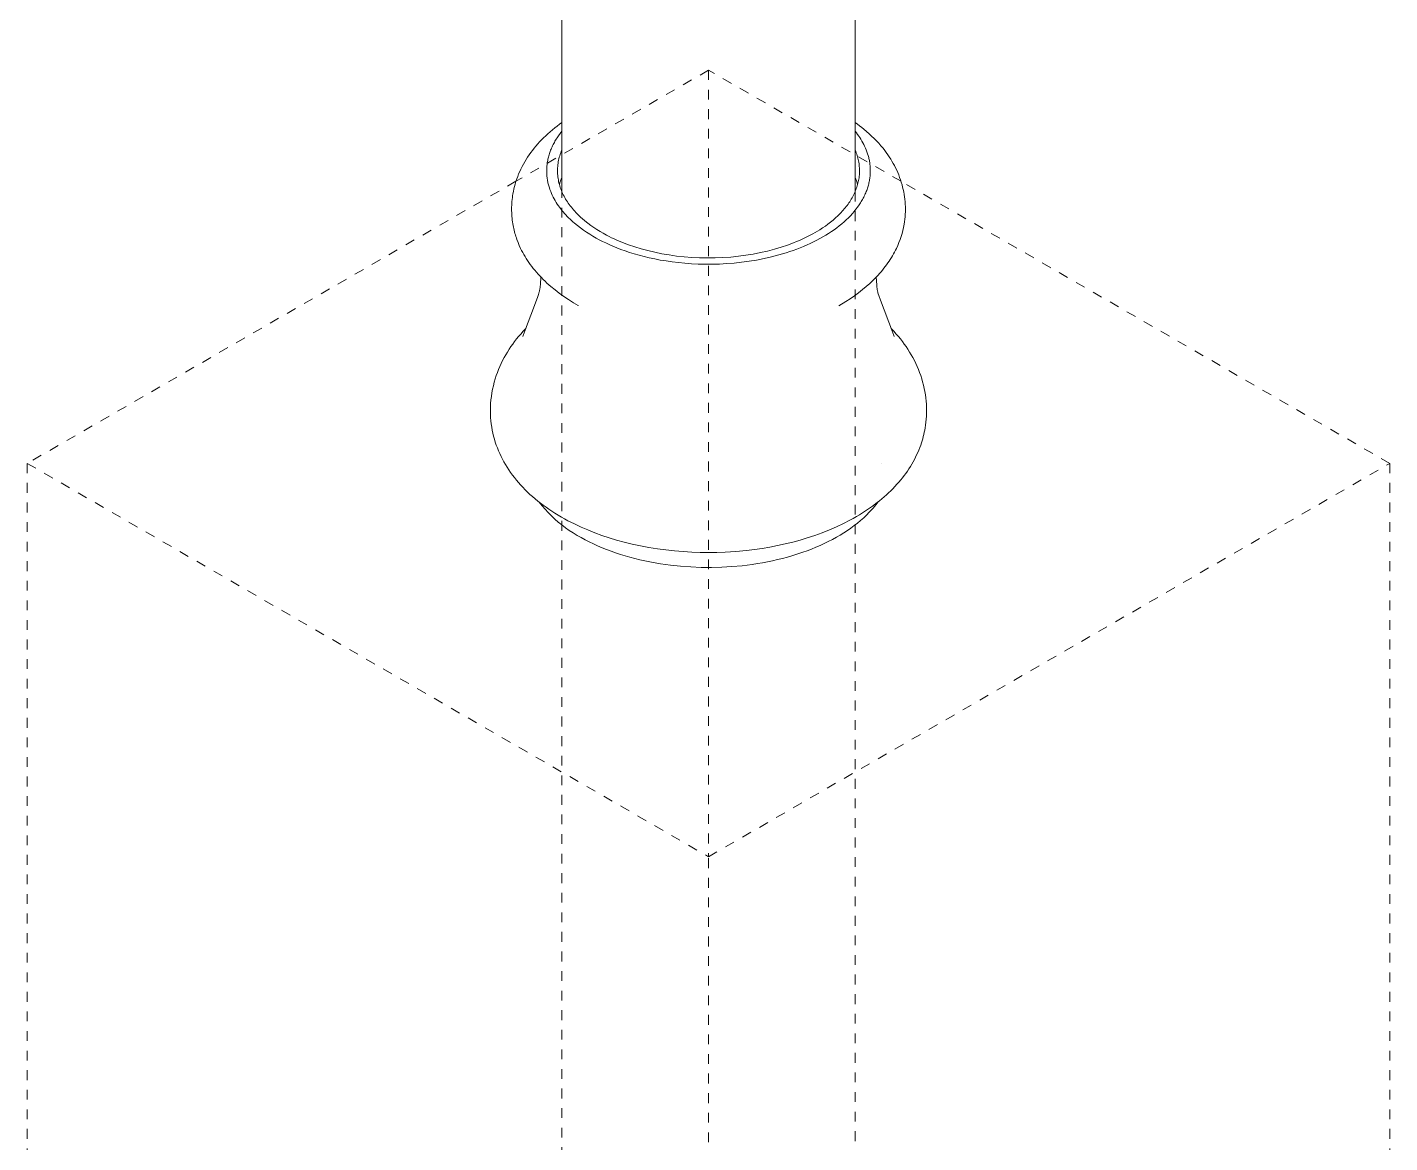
# Model space of a CAD drawing. Header units: inches. Extents: x -13 to 609, y -6 to 131.
# Drawn here: x 595.11 to 609.03, y 57.58 to 68.98 of the extents above; entities that cross this region are included whole.
import ezdxf

# ---------------------------------------------------------------- set-up
doc = ezdxf.new("R2010")
doc.units = ezdxf.units.IN
doc.linetypes.add('HIDDEN', pattern=[1.905, 1.27, -0.635])
doc.layers.add('ZANO_R', color=7, linetype='Continuous', lineweight=0)
doc.layers.add('ZANO_R_przerywana', color=250, linetype='HIDDEN', lineweight=0)

msp = doc.modelspace()

# ---------------------------------------------------------------- linework, layer by layer
at = {"layer": 'ZANO_R'}
for p, q in [((600.57402, 67.30182), (600.57402, 76.36929)), ((603.57008, 76.36929), (603.57008, 67.30182)), ((600.45413, 67.91417), (600.47736, 67.9338)), ((600.47736, 67.9338), (600.50098, 67.95294)), ((600.50098, 67.95294), (600.52497, 67.97161)), ((600.52497, 67.97161), (600.54933, 67.98982)), ((600.54933, 67.98982), (600.57402, 68.00756)), ((603.57008, 68.00757), (603.59321, 67.99097)), ((603.59321, 67.99097), (603.6159, 67.97407)), ((603.6159, 67.97407), (603.63815, 67.95687)), ((603.63815, 67.95687), (603.65996, 67.93937)), ((603.65996, 67.93937), (603.68702, 67.9167)), ((600.30871, 67.7681), (600.32757, 67.78984)), ((600.32757, 67.78984), (600.34693, 67.81113)), ((600.34693, 67.81113), (600.36677, 67.83199)), ((600.36677, 67.83199), (600.38706, 67.8524)), ((600.38706, 67.8524), (600.40896, 67.87348)), ((600.40896, 67.87348), (600.43133, 67.89407)), ((600.43133, 67.89407), (600.45413, 67.91417)), ((600.48497, 67.78182), (600.49091, 67.79331)), ((600.49091, 67.79331), (600.49712, 67.80479)), ((600.49712, 67.80479), (600.5036, 67.81625)), ((600.5036, 67.81625), (600.51034, 67.8277)), ((600.51034, 67.8277), (600.51736, 67.83913)), ((600.51736, 67.83913), (600.52464, 67.85053)), ((600.52464, 67.85053), (600.5322, 67.86191)), ((600.5322, 67.86191), (600.54002, 67.87326)), ((600.54002, 67.87326), (600.55648, 67.89585)), ((600.55648, 67.89585), (600.57402, 67.91829)), ((603.57008, 67.91829), (603.58251, 67.90254)), ((603.58251, 67.90254), (603.59458, 67.88648)), ((603.59458, 67.88648), (603.60628, 67.8701)), ((603.60628, 67.8701), (603.61758, 67.8534)), ((603.61758, 67.8534), (603.62845, 67.83638)), ((603.62845, 67.83638), (603.63888, 67.81904)), ((603.63888, 67.81904), (603.64884, 67.8014)), ((603.64884, 67.8014), (603.6583, 67.78344)), ((603.68702, 67.9167), (603.71335, 67.89355)), ((603.71335, 67.89355), (603.73892, 67.8699)), ((603.73892, 67.8699), (603.76374, 67.84576)), ((603.76374, 67.84576), (603.78777, 67.82113)), ((603.78777, 67.82113), (603.81101, 67.79601)), ((603.81101, 67.79601), (603.83344, 67.77039)), ((600.20836, 67.6303), (600.22324, 67.65375)), ((600.22324, 67.65375), (600.23871, 67.67681)), ((600.23871, 67.67681), (600.25535, 67.70028)), ((600.25535, 67.70028), (600.27258, 67.72333)), ((600.27258, 67.72333), (600.29037, 67.74593)), ((600.29037, 67.74593), (600.30871, 67.7681)), ((600.43413, 67.64408), (600.43696, 67.65548)), ((600.43696, 67.65548), (600.44004, 67.66691)), ((600.44004, 67.66691), (600.44337, 67.67836)), ((600.44337, 67.67836), (600.44695, 67.68983)), ((600.44695, 67.68983), (600.45079, 67.7013)), ((600.45079, 67.7013), (600.45489, 67.71279)), ((600.45489, 67.71279), (600.45925, 67.72429)), ((600.45925, 67.72429), (600.46386, 67.7358)), ((600.46386, 67.7358), (600.46874, 67.74731)), ((600.46874, 67.74731), (600.47389, 67.75881)), ((600.47389, 67.75881), (600.4793, 67.77032)), ((600.4793, 67.77032), (600.48497, 67.78182)), ((600.54404, 67.63711), (600.54794, 67.65233)), ((600.54794, 67.65233), (600.55228, 67.66748)), ((600.55228, 67.66748), (600.55706, 67.68256)), ((600.55706, 67.68256), (600.56228, 67.69755)), ((600.56228, 67.69755), (600.56794, 67.71246)), ((600.56794, 67.71246), (600.57402, 67.72728)), ((603.57008, 67.72728), (603.57575, 67.71351)), ((603.57575, 67.71351), (603.58104, 67.69967)), ((603.58104, 67.69967), (603.58596, 67.68576)), ((603.58596, 67.68576), (603.5905, 67.6718)), ((603.5905, 67.6718), (603.59465, 67.65777)), ((603.59465, 67.65777), (603.59842, 67.6437)), ((603.6583, 67.78344), (603.66725, 67.76518)), ((603.66725, 67.76518), (603.67565, 67.74661)), ((603.67565, 67.74661), (603.68349, 67.72774)), ((603.68349, 67.72774), (603.69074, 67.70858)), ((603.69074, 67.70858), (603.69737, 67.68914)), ((603.69737, 67.68914), (603.70335, 67.66941)), ((603.70335, 67.66941), (603.7061, 67.65945)), ((603.7061, 67.65945), (603.70867, 67.64941)), ((603.70867, 67.64941), (603.71107, 67.63932)), ((603.83344, 67.77039), (603.85504, 67.74429)), ((603.85504, 67.74429), (603.8719, 67.72283)), ((603.8719, 67.72283), (603.88824, 67.70096)), ((603.88824, 67.70096), (603.90405, 67.67872)), ((603.90405, 67.67872), (603.91932, 67.65609)), ((603.91932, 67.65609), (603.93308, 67.63459)), ((600.14349, 67.50765), (600.15512, 67.53286)), ((600.15512, 67.53286), (600.16745, 67.55774)), ((600.16745, 67.55774), (600.18044, 67.58228)), ((600.18044, 67.58228), (600.19408, 67.60647)), ((600.19408, 67.60647), (600.20836, 67.6303)), ((600.41886, 67.50972), (600.41887, 67.52069)), ((600.41906, 67.4988), (600.41886, 67.50972)), ((600.41887, 67.52069), (600.4191, 67.5317)), ((600.4191, 67.5317), (600.41956, 67.54277)), ((600.41956, 67.54277), (600.42024, 67.55388)), ((600.42024, 67.55388), (600.42115, 67.56503)), ((600.42115, 67.56503), (600.42229, 67.57622)), ((600.42229, 67.57622), (600.42367, 67.58744)), ((600.42367, 67.58744), (600.42528, 67.59871)), ((600.42528, 67.59871), (600.42713, 67.61001)), ((600.42713, 67.61001), (600.42922, 67.62133)), ((600.42922, 67.62133), (600.43155, 67.63269)), ((600.43155, 67.63269), (600.43413, 67.64408)), ((600.52937, 67.51375), (600.52958, 67.52926)), ((600.52963, 67.49823), (600.52937, 67.51375)), ((600.52958, 67.52926), (600.53026, 67.54476)), ((600.53026, 67.54476), (600.5314, 67.56024)), ((600.5314, 67.56024), (600.53301, 67.5757)), ((600.53301, 67.5757), (600.53508, 67.59112)), ((600.53508, 67.59112), (600.53761, 67.6065)), ((600.53761, 67.6065), (600.5406, 67.62183)), ((600.5406, 67.62183), (600.54404, 67.63711)), ((603.59842, 67.6437), (603.60181, 67.62959)), ((603.60181, 67.62959), (603.6048, 67.61543)), ((603.6048, 67.61543), (603.6074, 67.60124)), ((603.6074, 67.60124), (603.60961, 67.58702)), ((603.60961, 67.58702), (603.61143, 67.57278)), ((603.61143, 67.57278), (603.61285, 67.55853)), ((603.61285, 67.55853), (603.61387, 67.54426)), ((603.61387, 67.54426), (603.6145, 67.52998)), ((603.6145, 67.52998), (603.61473, 67.5157)), ((603.61473, 67.5157), (603.61456, 67.50143)), ((603.71107, 67.63932), (603.7133, 67.62915)), ((603.7133, 67.62915), (603.71534, 67.61893)), ((603.71534, 67.61893), (603.71721, 67.60864)), ((603.71721, 67.60864), (603.71888, 67.59829)), ((603.71888, 67.59829), (603.72037, 67.58788)), ((603.72037, 67.58788), (603.72167, 67.57741)), ((603.72167, 67.57741), (603.72277, 67.56688)), ((603.72277, 67.56688), (603.72368, 67.5563)), ((603.72368, 67.5563), (603.72438, 67.54566)), ((603.72438, 67.54566), (603.72488, 67.53498)), ((603.72488, 67.53498), (603.72517, 67.52424)), ((603.72526, 67.51345), (603.72513, 67.50261)), ((603.72517, 67.52424), (603.72526, 67.51345)), ((603.93308, 67.63459), (603.94633, 67.61277)), ((603.94633, 67.61277), (603.95905, 67.59065)), ((603.95905, 67.59065), (603.97123, 67.56821)), ((603.97123, 67.56821), (603.98321, 67.54473)), ((603.98321, 67.54473), (603.99458, 67.52095)), ((603.99458, 67.52095), (604.00532, 67.49687)), ((600.09018, 67.35475), (600.09699, 67.37984)), ((600.09699, 67.37984), (600.1048, 67.40577)), ((600.1048, 67.40577), (600.11334, 67.43148)), ((600.11334, 67.43148), (600.1226, 67.45693)), ((600.1226, 67.45693), (600.13256, 67.48212)), ((600.13256, 67.48212), (600.14349, 67.50765)), ((600.41948, 67.48793), (600.41906, 67.4988)), ((600.42011, 67.47711), (600.41948, 67.48793)), ((600.42095, 67.46635), (600.42011, 67.47711)), ((600.42199, 67.45565), (600.42095, 67.46635)), ((600.42323, 67.445), (600.42199, 67.45565)), ((600.42467, 67.43442), (600.42323, 67.445)), ((600.42631, 67.42389), (600.42467, 67.43442)), ((600.42814, 67.41343), (600.42631, 67.42389)), ((600.43016, 67.40303), (600.42814, 67.41343)), ((600.43236, 67.3927), (600.43016, 67.40303)), ((600.43475, 67.38243), (600.43236, 67.3927)), ((600.43732, 67.37223), (600.43475, 67.38243)), ((600.44006, 67.3621), (600.43732, 67.37223)), ((600.53035, 67.48271), (600.52963, 67.49823)), ((600.53155, 67.4672), (600.53035, 67.48271)), ((600.53321, 67.45171), (600.53155, 67.4672)), ((600.53534, 67.43624), (600.53321, 67.45171)), ((600.53794, 67.4208), (600.53534, 67.43624)), ((600.541, 67.40539), (600.53794, 67.4208)), ((600.54452, 67.39003), (600.541, 67.40539)), ((600.5485, 67.37472), (600.54452, 67.39003)), ((600.55293, 67.35947), (600.5485, 67.37472)), ((600.55411, 67.39244), (600.54868, 67.37407)), ((600.56015, 67.41061), (600.55411, 67.39244)), ((600.56679, 67.42858), (600.56015, 67.41061)), ((600.57402, 67.44632), (600.56679, 67.42858)), ((603.57731, 67.42858), (603.57008, 67.44632)), ((603.58395, 67.41061), (603.57731, 67.42858)), ((603.58999, 67.39244), (603.58395, 67.41061)), ((603.59542, 67.37407), (603.58999, 67.39244)), ((603.59542, 67.37408), (603.59137, 67.36015)), ((603.59909, 67.38807), (603.59542, 67.37408)), ((603.60239, 67.40211), (603.59909, 67.38807)), ((603.60529, 67.4162), (603.60239, 67.40211)), ((603.60782, 67.43033), (603.60529, 67.4162)), ((603.60995, 67.4445), (603.60782, 67.43033)), ((603.61169, 67.4587), (603.60995, 67.4445)), ((603.61304, 67.47292), (603.61169, 67.4587)), ((603.614, 67.48717), (603.61304, 67.47292)), ((603.61456, 67.50143), (603.614, 67.48717)), ((603.70896, 67.38085), (603.70608, 67.3696)), ((603.71159, 67.39207), (603.70896, 67.38085)), ((603.71399, 67.40328), (603.71159, 67.39207)), ((603.71614, 67.41445), (603.71399, 67.40328)), ((603.71806, 67.4256), (603.71614, 67.41445)), ((603.71975, 67.43671), (603.71806, 67.4256)), ((603.72121, 67.44779), (603.71975, 67.43671)), ((603.72244, 67.45883), (603.72121, 67.44779)), ((603.72344, 67.46984), (603.72244, 67.45883)), ((603.72423, 67.48081), (603.72344, 67.46984)), ((603.72479, 67.49173), (603.72423, 67.48081)), ((603.72513, 67.50261), (603.72479, 67.49173)), ((604.00532, 67.49687), (604.01541, 67.47253)), ((604.01541, 67.47253), (604.02486, 67.44792)), ((604.02486, 67.44792), (604.03363, 67.42306)), ((604.03363, 67.42306), (604.04173, 67.39798)), ((604.04173, 67.39798), (604.04913, 67.37269)), ((604.04913, 67.37269), (604.05558, 67.34819)), ((600.06599, 67.22112), (600.06823, 67.24027)), ((600.06823, 67.24027), (600.07088, 67.2594)), ((600.07088, 67.2594), (600.07393, 67.27852)), ((600.07393, 67.27852), (600.07864, 67.30408)), ((600.07864, 67.30408), (600.08406, 67.3295)), ((600.08406, 67.3295), (600.09018, 67.35475)), ((600.44606, 67.34205), (600.44006, 67.3621)), ((600.45272, 67.32229), (600.44606, 67.34205)), ((600.46002, 67.30282), (600.45272, 67.32229)), ((600.46794, 67.28366), (600.46002, 67.30282)), ((600.47644, 67.2648), (600.46794, 67.28366)), ((600.48549, 67.24625), (600.47644, 67.2648)), ((600.49509, 67.22802), (600.48549, 67.24625)), ((600.55782, 67.34428), (600.55293, 67.35947)), ((600.56316, 67.32916), (600.55782, 67.34428)), ((600.56893, 67.31412), (600.56316, 67.32916)), ((600.57515, 67.29917), (600.56893, 67.31412)), ((600.58181, 67.2843), (600.57515, 67.29917)), ((600.58889, 67.26953), (600.58181, 67.2843)), ((600.5964, 67.25486), (600.58889, 67.26953)), ((600.60432, 67.2403), (600.5964, 67.25486)), ((600.61266, 67.22585), (600.60432, 67.2403)), ((603.53858, 67.23818), (603.53099, 67.22509)), ((603.54585, 67.25138), (603.53858, 67.23818)), ((603.55277, 67.26467), (603.54585, 67.25138)), ((603.55936, 67.27806), (603.55277, 67.26467)), ((603.56559, 67.29154), (603.55936, 67.27806)), ((603.57147, 67.30511), (603.56559, 67.29154)), ((603.57699, 67.31876), (603.57147, 67.30511)), ((603.58215, 67.33248), (603.57699, 67.31876)), ((603.58695, 67.34628), (603.58215, 67.33248)), ((603.59137, 67.36015), (603.58695, 67.34628)), ((603.65211, 67.23376), (603.64594, 67.22245)), ((603.65801, 67.24509), (603.65211, 67.23376)), ((603.66365, 67.25642), (603.65801, 67.24509)), ((603.66904, 67.26775), (603.66365, 67.25642)), ((603.67417, 67.27909), (603.66904, 67.26775)), ((603.67904, 67.29043), (603.67417, 67.27909)), ((603.68365, 67.30177), (603.67904, 67.29043)), ((603.68802, 67.3131), (603.68365, 67.30177)), ((603.69213, 67.32443), (603.68802, 67.3131)), ((603.69599, 67.33574), (603.69213, 67.32443)), ((603.6996, 67.34704), (603.69599, 67.33574)), ((603.70297, 67.35833), (603.6996, 67.34704)), ((603.70608, 67.3696), (603.70297, 67.35833)), ((604.05558, 67.34819), (604.06137, 67.32352)), ((604.06137, 67.32352), (604.0665, 67.2987)), ((604.0665, 67.2987), (604.07096, 67.27376)), ((604.07096, 67.27376), (604.07474, 67.2487)), ((604.07474, 67.2487), (604.07784, 67.22355)), ((600.06075, 67.12536), (600.061, 67.1445)), ((600.0609, 67.10624), (600.06075, 67.12536)), ((600.06144, 67.08715), (600.0609, 67.10624)), ((600.061, 67.1445), (600.06165, 67.16365)), ((600.06165, 67.16365), (600.06269, 67.18281)), ((600.06269, 67.18281), (600.06414, 67.20196)), ((600.06414, 67.20196), (600.06599, 67.22112)), ((600.50519, 67.21011), (600.49509, 67.22802)), ((600.51577, 67.19252), (600.50519, 67.21011)), ((600.52682, 67.17526), (600.51577, 67.19252)), ((600.53829, 67.15832), (600.52682, 67.17526)), ((600.55018, 67.14171), (600.53829, 67.15832)), ((600.56246, 67.12543), (600.55018, 67.14171)), ((600.5751, 67.10948), (600.56246, 67.12543)), ((600.58809, 67.09385), (600.5751, 67.10948)), ((600.60139, 67.07856), (600.58809, 67.09385)), ((600.6214, 67.21152), (600.61266, 67.22585)), ((600.63053, 67.19732), (600.6214, 67.21152)), ((600.64006, 67.18325), (600.63053, 67.19732)), ((600.64997, 67.16931), (600.64006, 67.18325)), ((600.66026, 67.15552), (600.64997, 67.16931)), ((600.67091, 67.14187), (600.66026, 67.15552)), ((600.68192, 67.12837), (600.67091, 67.14187)), ((600.69328, 67.11502), (600.68192, 67.12837)), ((600.70499, 67.10183), (600.69328, 67.11502)), ((600.71703, 67.0888), (600.70499, 67.10183)), ((603.43807, 67.10069), (603.42723, 67.08898)), ((603.44866, 67.11255), (603.43807, 67.10069)), ((603.45897, 67.12455), (603.44866, 67.11255)), ((603.46901, 67.13668), (603.45897, 67.12455)), ((603.47876, 67.14894), (603.46901, 67.13668)), ((603.48823, 67.16133), (603.47876, 67.14894)), ((603.4974, 67.17384), (603.48823, 67.16133)), ((603.50626, 67.18648), (603.4974, 67.17384)), ((603.51482, 67.19924), (603.50626, 67.18648)), ((603.52307, 67.21211), (603.51482, 67.19924)), ((603.53099, 67.22509), (603.52307, 67.21211)), ((603.56089, 67.09964), (603.54204, 67.07781)), ((603.57871, 67.12167), (603.56089, 67.09964)), ((603.59548, 67.14385), (603.57871, 67.12167)), ((603.61121, 67.16618), (603.59548, 67.14385)), ((603.62589, 67.18862), (603.61121, 67.16618)), ((603.63283, 67.19988), (603.62589, 67.18862)), ((603.63952, 67.21116), (603.63283, 67.19988)), ((603.64594, 67.22245), (603.63952, 67.21116)), ((604.07784, 67.22355), (604.08026, 67.19833)), ((604.08026, 67.19833), (604.08199, 67.17305)), ((604.08296, 67.09624), (604.08186, 67.07065)), ((604.08199, 67.17305), (604.08302, 67.14746)), ((604.08335, 67.12185), (604.08296, 67.09624)), ((604.08302, 67.14746), (604.08335, 67.12185)), ((600.06238, 67.06808), (600.06144, 67.08715)), ((600.06371, 67.04904), (600.06238, 67.06808)), ((600.06544, 67.03005), (600.06371, 67.04904)), ((600.06757, 67.01109), (600.06544, 67.03005)), ((600.07009, 66.99219), (600.06757, 67.01109)), ((600.073, 66.97334), (600.07009, 66.99219)), ((600.07589, 66.95677), (600.073, 66.97334)), ((600.07907, 66.94031), (600.07589, 66.95677)), ((600.615, 67.06359), (600.60139, 67.07856)), ((600.62888, 67.04894), (600.615, 67.06359)), ((600.64303, 67.03462), (600.62888, 67.04894)), ((600.65742, 67.02061), (600.64303, 67.03462)), ((600.67203, 67.00693), (600.65742, 67.02061)), ((600.68684, 66.99356), (600.67203, 67.00693)), ((600.70184, 66.9805), (600.68684, 66.99356)), ((600.73234, 66.9553), (600.70184, 66.9805)), ((600.72939, 67.07594), (600.71703, 67.0888)), ((600.74206, 67.06325), (600.72939, 67.07594)), ((600.7634, 66.9313), (600.73234, 66.9553)), ((600.75505, 67.05074), (600.74206, 67.06325)), ((600.76833, 67.03839), (600.75505, 67.05074)), ((600.78189, 67.02623), (600.76833, 67.03839)), ((600.80985, 67.00246), (600.78189, 67.02623)), ((600.83884, 66.97943), (600.80985, 67.00246)), ((600.86879, 66.95716), (600.83884, 66.97943)), ((600.89962, 66.93568), (600.86879, 66.95716)), ((603.29271, 66.96993), (603.26569, 66.95032)), ((603.31903, 66.99018), (603.29271, 66.96993)), ((603.34459, 67.01106), (603.31903, 66.99018)), ((603.36933, 67.03257), (603.34459, 67.01106)), ((603.3932, 67.05469), (603.36933, 67.03257)), ((603.41613, 67.0774), (603.3932, 67.05469)), ((603.43255, 66.97229), (603.40771, 66.95208)), ((603.42723, 67.08898), (603.41613, 67.0774)), ((603.45643, 66.99283), (603.43255, 66.97229)), ((603.47934, 67.01367), (603.45643, 66.99283)), ((603.50125, 67.0348), (603.47934, 67.01367)), ((603.52216, 67.05619), (603.50125, 67.0348)), ((603.54204, 67.07781), (603.52216, 67.05619)), ((604.07035, 66.96889), (604.06433, 66.93706)), ((604.0743, 66.9942), (604.07035, 66.96889)), ((604.07753, 67.0196), (604.0743, 66.9942)), ((604.08005, 67.04509), (604.07753, 67.0196)), ((604.08186, 67.07065), (604.08005, 67.04509)), ((600.08254, 66.92397), (600.07907, 66.94031)), ((600.08629, 66.90775), (600.08254, 66.92397)), ((600.09032, 66.89164), (600.08629, 66.90775)), ((600.09463, 66.87565), (600.09032, 66.89164)), ((600.09922, 66.85978), (600.09463, 66.87565)), ((600.10408, 66.84402), (600.09922, 66.85978)), ((600.1092, 66.82839), (600.10408, 66.84402)), ((600.1146, 66.81287), (600.1092, 66.82839)), ((600.7949, 66.90847), (600.7634, 66.9313)), ((600.82673, 66.88678), (600.7949, 66.90847)), ((600.8588, 66.86619), (600.82673, 66.88678)), ((600.89101, 66.84665), (600.8588, 66.86619)), ((600.9233, 66.82814), (600.89101, 66.84665)), ((600.93126, 66.91498), (600.89962, 66.93568)), ((600.95557, 66.81061), (600.9233, 66.82814)), ((600.96362, 66.89508), (600.93126, 66.91498)), ((600.99663, 66.87598), (600.96362, 66.89508)), ((601.03022, 66.85768), (600.99663, 66.87598)), ((601.05573, 66.84449), (601.03022, 66.85768)), ((601.08197, 66.83151), (601.05573, 66.84449)), ((601.10895, 66.81877), (601.08197, 66.83151)), ((601.13666, 66.80629), (601.10895, 66.81877)), ((603.02993, 66.81638), (603.00122, 66.80356)), ((603.05789, 66.82948), (603.02993, 66.81638)), ((603.08511, 66.84284), (603.05789, 66.82948)), ((603.11157, 66.85646), (603.08511, 66.84284)), ((603.13727, 66.87031), (603.11157, 66.85646)), ((603.16221, 66.88436), (603.13727, 66.87031)), ((603.18638, 66.89862), (603.16221, 66.88436)), ((603.20893, 66.82159), (603.17732, 66.80474)), ((603.20979, 66.91305), (603.18638, 66.89862)), ((603.2398, 66.83891), (603.20893, 66.82159)), ((603.23803, 66.93136), (603.20979, 66.91305)), ((603.26569, 66.95032), (603.23803, 66.93136)), ((603.2699, 66.85671), (603.2398, 66.83891)), ((603.29919, 66.87496), (603.2699, 66.85671)), ((603.32764, 66.89364), (603.29919, 66.87496)), ((603.35523, 66.91273), (603.32764, 66.89364)), ((603.38192, 66.93222), (603.35523, 66.91273)), ((603.40771, 66.95208), (603.38192, 66.93222)), ((604.03962, 66.84283), (604.02921, 66.81203)), ((604.04896, 66.87397), (604.03962, 66.84283)), ((604.0572, 66.9054), (604.04896, 66.87397)), ((604.06433, 66.93706), (604.0572, 66.9054)), ((600.12617, 66.78218), (600.1146, 66.81287)), ((600.13877, 66.75197), (600.12617, 66.78218)), ((600.15237, 66.72224), (600.13877, 66.75197)), ((600.16297, 66.70072), (600.15237, 66.72224)), ((600.1741, 66.67947), (600.16297, 66.70072)), ((600.18573, 66.6585), (600.1741, 66.67947)), ((600.98816, 66.79384), (600.95557, 66.81061)), ((601.02239, 66.77714), (600.98816, 66.79384)), ((601.05832, 66.76057), (601.02239, 66.77714)), ((601.09602, 66.74417), (601.05832, 66.76057)), ((601.13553, 66.72799), (601.09602, 66.74417)), ((601.17691, 66.71209), (601.13553, 66.72799)), ((601.19424, 66.78213), (601.13666, 66.80629)), ((601.22021, 66.69653), (601.17691, 66.71209)), ((601.25464, 66.75919), (601.19424, 66.78213)), ((601.26547, 66.68138), (601.22021, 66.69653)), ((601.31776, 66.73761), (601.25464, 66.75919)), ((601.31274, 66.6667), (601.26547, 66.68138)), ((601.38349, 66.71752), (601.31776, 66.73761)), ((601.45168, 66.69907), (601.38349, 66.71752)), ((601.52216, 66.68239), (601.45168, 66.69907)), ((601.59473, 66.66759), (601.52216, 66.68239)), ((602.60418, 66.67855), (602.53004, 66.66404)), ((602.67638, 66.69507), (602.60418, 66.67855)), ((602.74641, 66.71349), (602.67638, 66.69507)), ((602.81408, 66.73369), (602.74641, 66.71349)), ((602.8655, 66.67719), (602.79126, 66.65512)), ((602.8792, 66.75552), (602.81408, 66.73369)), ((602.90211, 66.6891), (602.8655, 66.67719)), ((602.94162, 66.77886), (602.8792, 66.75552)), ((602.93832, 66.7016), (602.90211, 66.6891)), ((602.9741, 66.71467), (602.93832, 66.7016)), ((602.97178, 66.79105), (602.94162, 66.77886)), ((603.00122, 66.80356), (602.97178, 66.79105)), ((603.00939, 66.72832), (602.9741, 66.71467)), ((603.04417, 66.74252), (603.00939, 66.72832)), ((603.07839, 66.75728), (603.04417, 66.74252)), ((603.11201, 66.77258), (603.07839, 66.75728)), ((603.145, 66.7884), (603.11201, 66.77258)), ((603.17732, 66.80474), (603.145, 66.7884)), ((603.97237, 66.68392), (603.96209, 66.66508)), ((603.98226, 66.70297), (603.97237, 66.68392)), ((603.99173, 66.72224), (603.98226, 66.70297)), ((604.00524, 66.75168), (603.99173, 66.72224)), ((604.01774, 66.78163), (604.00524, 66.75168)), ((604.02921, 66.81203), (604.01774, 66.78163)), ((600.19784, 66.63779), (600.18573, 66.6585)), ((600.21042, 66.61737), (600.19784, 66.63779)), ((600.22346, 66.59723), (600.21042, 66.61737)), ((600.23693, 66.57739), (600.22346, 66.59723)), ((600.25083, 66.55783), (600.23693, 66.57739)), ((600.2659, 66.53757), (600.25083, 66.55783)), ((600.2814, 66.51763), (600.2659, 66.53757)), ((601.36203, 66.65258), (601.31274, 66.6667)), ((601.41339, 66.63909), (601.36203, 66.65258)), ((601.46682, 66.62633), (601.41339, 66.63909)), ((601.52234, 66.61438), (601.46682, 66.62633)), ((601.57994, 66.60334), (601.52234, 66.61438)), ((601.6396, 66.5933), (601.57994, 66.60334)), ((601.66916, 66.65479), (601.59473, 66.66759)), ((601.70128, 66.58438), (601.6396, 66.5933)), ((601.74522, 66.6441), (601.66916, 66.65479)), ((601.76495, 66.57668), (601.70128, 66.58438)), ((601.82262, 66.6356), (601.74522, 66.6441)), ((601.83054, 66.57031), (601.76495, 66.57668)), ((601.9011, 66.62937), (601.82262, 66.6356)), ((601.89796, 66.56538), (601.83054, 66.57031)), ((601.96711, 66.56199), (601.89796, 66.56538)), ((601.98034, 66.62546), (601.9011, 66.62937)), ((602.03787, 66.56027), (601.96711, 66.56199)), ((602.06003, 66.62391), (601.98034, 66.62546)), ((602.11009, 66.56032), (602.03787, 66.56027)), ((602.13987, 66.62474), (602.06003, 66.62391)), ((602.18361, 66.56224), (602.11009, 66.56032)), ((602.21952, 66.62796), (602.13987, 66.62474)), ((602.25823, 66.56614), (602.18361, 66.56224)), ((602.29867, 66.63355), (602.21952, 66.62796)), ((602.33375, 66.5721), (602.25823, 66.56614)), ((602.37701, 66.64146), (602.29867, 66.63355)), ((602.40993, 66.58022), (602.33375, 66.5721)), ((602.45423, 66.65165), (602.37701, 66.64146)), ((602.48652, 66.59055), (602.40993, 66.58022)), ((602.53004, 66.66404), (602.45423, 66.65165)), ((602.56324, 66.60317), (602.48652, 66.59055)), ((602.63981, 66.61812), (602.56324, 66.60317)), ((602.71592, 66.63544), (602.63981, 66.61812)), ((602.79126, 66.65512), (602.71592, 66.63544)), ((603.8776, 66.53678), (603.86354, 66.5187)), ((603.8913, 66.55514), (603.8776, 66.53678)), ((603.90464, 66.57377), (603.8913, 66.55514)), ((603.91687, 66.59159), (603.90464, 66.57377)), ((603.92875, 66.60965), (603.91687, 66.59159)), ((603.94027, 66.62794), (603.92875, 66.60965)), ((603.95141, 66.64646), (603.94027, 66.62794)), ((603.96209, 66.66508), (603.95141, 66.64646)), ((600.29732, 66.49803), (600.2814, 66.51763)), ((600.31365, 66.47875), (600.29732, 66.49803)), ((600.33035, 66.45981), (600.31365, 66.47875)), ((600.34743, 66.44119), (600.33035, 66.45981)), ((600.36486, 66.4229), (600.34743, 66.44119)), ((600.35415, 66.35673), (600.35855, 66.42944)), ((600.38262, 66.40494), (600.36486, 66.4229)), ((600.40205, 66.38603), (600.38262, 66.40494)), ((603.75423, 66.39781), (603.71898, 66.36448)), ((603.77143, 66.41492), (603.75423, 66.39781)), ((603.78832, 66.43234), (603.77143, 66.41492)), ((603.78556, 66.42946), (603.79059, 66.34805)), ((603.80397, 66.44907), (603.78832, 66.43234)), ((603.81934, 66.46607), (603.80397, 66.44907)), ((603.83439, 66.48334), (603.81934, 66.46607)), ((603.84913, 66.50088), (603.83439, 66.48334)), ((603.86354, 66.5187), (603.84913, 66.50088)), ((600.33498, 66.24974), (600.33979, 66.26547)), ((600.33979, 66.26547), (600.34314, 66.27742)), ((600.34314, 66.27742), (600.34544, 66.28663)), ((600.34544, 66.28663), (600.34699, 66.29364)), ((600.34699, 66.29364), (600.34831, 66.30071)), ((600.34831, 66.30071), (600.34918, 66.30608)), ((600.34918, 66.30608), (600.35007, 66.31238)), ((600.35007, 66.31238), (600.35099, 66.3201)), ((600.35099, 66.3201), (600.35197, 66.32973)), ((600.35197, 66.32973), (600.35415, 66.35673)), ((600.42183, 66.3675), (600.40205, 66.38603)), ((600.44195, 66.34933), (600.42183, 66.3675)), ((600.46239, 66.33152), (600.44195, 66.34933)), ((600.50419, 66.29699), (600.46239, 66.33152)), ((600.54712, 66.26386), (600.50419, 66.29699)), ((600.59341, 66.23046), (600.54712, 66.26386)), ((603.6043, 66.26936), (603.56234, 66.23866)), ((603.64531, 66.30132), (603.6043, 66.26936)), ((603.68264, 66.33232), (603.64531, 66.30132)), ((603.71898, 66.36448), (603.68264, 66.33232)), ((603.79059, 66.34805), (603.79285, 66.3228)), ((603.79285, 66.3228), (603.79382, 66.31426)), ((603.79382, 66.31426), (603.79471, 66.3076)), ((603.79471, 66.3076), (603.79555, 66.30216)), ((603.79555, 66.30216), (603.79646, 66.29695)), ((603.79646, 66.29695), (603.79749, 66.29182)), ((603.79749, 66.29182), (603.79866, 66.28663)), ((603.79866, 66.28663), (603.80059, 66.27884)), ((603.80059, 66.27884), (603.80328, 66.26905)), ((603.80328, 66.26905), (603.80701, 66.25654)), ((603.80701, 66.25654), (603.81207, 66.2406)), ((600.19314, 65.87007), (600.29545, 66.13745)), ((600.29545, 66.13745), (600.32827, 66.22923)), ((600.32827, 66.22923), (600.33498, 66.24974)), ((600.64072, 66.19852), (600.59341, 66.23046)), ((600.6913, 66.1665), (600.64072, 66.19852)), ((600.74075, 66.13691), (600.6913, 66.1665)), ((600.74138, 66.13654), (600.74075, 66.13691)), ((600.74146, 66.1365), (600.74138, 66.13654)), ((600.74149, 66.13649), (600.74146, 66.1365)), ((600.74152, 66.13647), (600.74149, 66.13649)), ((603.47527, 66.18046), (603.40249, 66.13645)), ((603.51818, 66.20831), (603.47527, 66.18046)), ((603.56234, 66.23866), (603.51818, 66.20831)), ((603.81207, 66.2406), (603.8281, 66.19384)), ((603.8281, 66.19384), (603.95095, 65.87007)), ((600.13261, 65.82232), (600.15405, 65.8471)), ((600.15405, 65.8471), (600.17946, 65.87503)), ((600.17401, 65.82219), (600.19314, 65.87007)), ((600.17946, 65.87503), (600.20559, 65.9023)), ((603.93851, 65.9023), (603.96463, 65.87503)), ((603.95095, 65.87007), (603.97008, 65.8222)), ((603.96463, 65.87503), (603.99005, 65.8471)), ((603.99005, 65.8471), (604.01148, 65.82232)), ((600.03482, 65.69092), (600.05306, 65.7182)), ((600.05306, 65.7182), (600.07198, 65.74499)), ((600.07198, 65.74499), (600.09156, 65.77126)), ((600.09156, 65.77126), (600.11178, 65.79704)), ((600.11178, 65.79704), (600.13261, 65.82232)), ((604.01148, 65.82232), (604.03232, 65.79704)), ((604.03232, 65.79704), (604.05253, 65.77126)), ((604.05253, 65.77126), (604.07211, 65.74499)), ((604.07211, 65.74499), (604.09103, 65.7182)), ((604.09103, 65.7182), (604.10928, 65.69092)), ((599.95436, 65.54678), (599.96896, 65.57664)), ((599.96896, 65.57664), (599.98432, 65.60598)), ((599.98432, 65.60598), (600.00043, 65.63481)), ((600.00043, 65.63481), (600.01727, 65.66312)), ((600.01727, 65.66312), (600.03482, 65.69092)), ((604.10928, 65.69092), (604.12683, 65.66312)), ((604.12683, 65.66312), (604.14367, 65.63481)), ((604.14367, 65.63481), (604.15978, 65.60598)), ((604.15978, 65.60598), (604.17514, 65.57664)), ((604.17514, 65.57664), (604.18973, 65.54678)), ((599.89353, 65.38957), (599.90402, 65.42207)), ((599.90402, 65.42207), (599.91536, 65.45404)), ((599.91536, 65.45404), (599.92755, 65.48548)), ((599.92755, 65.48548), (599.94055, 65.51639)), ((599.94055, 65.51639), (599.95436, 65.54678)), ((604.18973, 65.54678), (604.20354, 65.51639)), ((604.20354, 65.51639), (604.21655, 65.48548)), ((604.21655, 65.48548), (604.22874, 65.45404)), ((604.22874, 65.45404), (604.24008, 65.42207)), ((604.24008, 65.42207), (604.25057, 65.38957)), ((599.85933, 65.24587), (599.86613, 65.28218)), ((599.86613, 65.28218), (599.87411, 65.31827)), ((599.87411, 65.31827), (599.88324, 65.35408)), ((599.88324, 65.35408), (599.89353, 65.38957)), ((604.25057, 65.38957), (604.25999, 65.35719)), ((604.25999, 65.35719), (604.26843, 65.32473)), ((604.26843, 65.32473), (604.27588, 65.29221)), ((604.27588, 65.29221), (604.28234, 65.25964)), ((599.84639, 65.1379), (599.84949, 65.17381)), ((599.84949, 65.17381), (599.8538, 65.2098)), ((599.8538, 65.2098), (599.85933, 65.24587)), ((604.28234, 65.25964), (604.28781, 65.22702)), ((604.28781, 65.22702), (604.29229, 65.19438)), ((604.29229, 65.19438), (604.29578, 65.16173)), ((604.29578, 65.16173), (604.29828, 65.12907)), ((599.84382, 65.06641), (599.8445, 65.1021)), ((599.84433, 65.03085), (599.84382, 65.06641)), ((599.84603, 64.99543), (599.84433, 65.03085)), ((599.8445, 65.1021), (599.84639, 65.1379)), ((604.29876, 65.00699), (604.2967, 64.97684)), ((604.29828, 65.12907), (604.29972, 65.09834)), ((604.29995, 65.03729), (604.29876, 65.00699)), ((604.29972, 65.09834), (604.30027, 65.06775)), ((604.30027, 65.06775), (604.29995, 65.03729)), ((599.84891, 64.96017), (599.84603, 64.99543)), ((599.85255, 64.92829), (599.84891, 64.96017)), ((599.85715, 64.89668), (599.85255, 64.92829)), ((599.86268, 64.86533), (599.85715, 64.89668)), ((599.86914, 64.83425), (599.86268, 64.86533)), ((604.28138, 64.86521), (604.27688, 64.84309)), ((604.28541, 64.8874), (604.28138, 64.86521)), ((604.29002, 64.91704), (604.28541, 64.8874)), ((604.29379, 64.94685), (604.29002, 64.91704)), ((604.2967, 64.97684), (604.29379, 64.94685)), ((599.87652, 64.80345), (599.86914, 64.83425)), ((599.8848, 64.77294), (599.87652, 64.80345)), ((599.89398, 64.74272), (599.8848, 64.77294)), ((599.90403, 64.71281), (599.89398, 64.74272)), ((604.24735, 64.73416), (604.24007, 64.71281)), ((604.25418, 64.75567), (604.24735, 64.73416)), ((604.26055, 64.77734), (604.25418, 64.75567)), ((604.26646, 64.79914), (604.26055, 64.77734)), ((604.27191, 64.82106), (604.26646, 64.79914)), ((604.27688, 64.84309), (604.27191, 64.82106)), ((599.91491, 64.68326), (599.90403, 64.71281)), ((599.92665, 64.65404), (599.91491, 64.68326)), ((599.93922, 64.62517), (599.92665, 64.65404)), ((599.9526, 64.59667), (599.93922, 64.62517)), ((599.96677, 64.56854), (599.9526, 64.59667)), ((604.18715, 64.58783), (604.17519, 64.56445)), ((604.19857, 64.61149), (604.18715, 64.58783)), ((604.20988, 64.63642), (604.19857, 64.61149)), ((604.22058, 64.66163), (604.20988, 64.63642)), ((604.23065, 64.68709), (604.22058, 64.66163)), ((604.24007, 64.71281), (604.23065, 64.68709)), ((599.9817, 64.54081), (599.96677, 64.56854)), ((599.99737, 64.51349), (599.9817, 64.54081)), ((600.01376, 64.48661), (599.99737, 64.51349)), ((600.03144, 64.45928), (600.01376, 64.48661)), ((600.04983, 64.43244), (600.03144, 64.45928)), ((603.8437, 64.52502), (603.8437, 64.52322)), ((604.1199, 64.47029), (604.10417, 64.44672)), ((604.13508, 64.49423), (604.1199, 64.47029)), ((604.14969, 64.51852), (604.13508, 64.49423)), ((604.1627, 64.54134), (604.14969, 64.51852)), ((604.17519, 64.56445), (604.1627, 64.54134)), ((600.06892, 64.40609), (600.04983, 64.43244)), ((600.08868, 64.38022), (600.06892, 64.40609)), ((600.10907, 64.35485), (600.08868, 64.38022)), ((600.13008, 64.32999), (600.10907, 64.35485)), ((600.15167, 64.30562), (600.13008, 64.32999)), ((603.99773, 64.31148), (603.97713, 64.28902)), ((604.01783, 64.33439), (603.99773, 64.31148)), ((604.03606, 64.3561), (604.01783, 64.33439)), ((604.05383, 64.37819), (604.03606, 64.3561)), ((604.07111, 64.40066), (604.05383, 64.37819)), ((604.0879, 64.4235), (604.07111, 64.40066)), ((604.10417, 64.44672), (604.0879, 64.4235)), ((600.17382, 64.28177), (600.15167, 64.30562)), ((600.1981, 64.25682), (600.17382, 64.28177)), ((600.22297, 64.23245), (600.1981, 64.25682)), ((600.24839, 64.20866), (600.22297, 64.23245)), ((600.27434, 64.18544), (600.24839, 64.20866)), ((600.3008, 64.16279), (600.27434, 64.18544)), ((603.86737, 64.18334), (603.84421, 64.16353)), ((603.89016, 64.2036), (603.86737, 64.18334)), ((603.91255, 64.22429), (603.89016, 64.2036)), ((603.93452, 64.24542), (603.91255, 64.22429)), ((603.95606, 64.267), (603.93452, 64.24542)), ((603.97713, 64.28902), (603.95606, 64.267)), ((600.32773, 64.14071), (600.3008, 64.16279)), ((600.35511, 64.11918), (600.32773, 64.14071)), ((600.37244, 64.09213), (600.34294, 64.12864)), ((600.38291, 64.09821), (600.35511, 64.11918)), ((600.40318, 64.05666), (600.37244, 64.09213)), ((600.41241, 64.07687), (600.38291, 64.09821)), ((600.43512, 64.02226), (600.40318, 64.05666)), ((600.44232, 64.05612), (600.41241, 64.07687)), ((600.47263, 64.03596), (600.44232, 64.05612)), ((600.50331, 64.01636), (600.47263, 64.03596)), ((603.69772, 64.05337), (603.64652, 64.01997)), ((603.7478, 64.0884), (603.69772, 64.05337)), ((603.72779, 64.04011), (603.7143, 64.02576)), ((603.74103, 64.05471), (603.72779, 64.04011)), ((603.754, 64.06953), (603.74103, 64.05471)), ((603.79667, 64.12511), (603.7478, 64.0884)), ((603.7667, 64.0846), (603.754, 64.06953)), ((603.78422, 64.10636), (603.7667, 64.0846)), ((603.80113, 64.12859), (603.78422, 64.10636)), ((603.82061, 64.1441), (603.79667, 64.12511)), ((603.84421, 64.16353), (603.82061, 64.1441)), ((600.46822, 63.98897), (600.43512, 64.02226)), ((600.50243, 63.95683), (600.46822, 63.98897)), ((600.53773, 63.92589), (600.50243, 63.95683)), ((600.53597, 63.99635), (600.50331, 64.01636)), ((600.56901, 63.97696), (600.53597, 63.99635)), ((600.57406, 63.89617), (600.53773, 63.92589)), ((600.60238, 63.95817), (600.56901, 63.97696)), ((600.61139, 63.86771), (600.57406, 63.89617)), ((600.63609, 63.93998), (600.60238, 63.95817)), ((600.70192, 63.90653), (600.63609, 63.93998)), ((600.7696, 63.87481), (600.70192, 63.90653)), ((603.44962, 63.91015), (603.37979, 63.87718)), ((603.5174, 63.94494), (603.44962, 63.91015)), ((603.5505, 63.96302), (603.5174, 63.94494)), ((603.58306, 63.98155), (603.5505, 63.96302)), ((603.59421, 63.91584), (603.5611, 63.88994)), ((603.61507, 64.00054), (603.58306, 63.98155)), ((603.62653, 63.94273), (603.59421, 63.91584)), ((603.64652, 64.01997), (603.61507, 64.00054)), ((603.65797, 63.97064), (603.62653, 63.94273)), ((603.68659, 63.99774), (603.65797, 63.97064)), ((603.7143, 64.02576), (603.68659, 63.99774)), ((600.64967, 63.84055), (600.61139, 63.86771)), ((600.68886, 63.81471), (600.64967, 63.84055)), ((600.72891, 63.79023), (600.68886, 63.81471)), ((600.76977, 63.76713), (600.72891, 63.79023)), ((600.83906, 63.84483), (600.7696, 63.87481)), ((600.81141, 63.74545), (600.76977, 63.76713)), ((600.91023, 63.81661), (600.83906, 63.84483)), ((600.98304, 63.79014), (600.91023, 63.81661)), ((601.05742, 63.76545), (600.98304, 63.79014)), ((601.13331, 63.74255), (601.05742, 63.76545)), ((603.08139, 63.7638), (603.00734, 63.74156)), ((603.15872, 63.78935), (603.08139, 63.7638)), ((603.23427, 63.81677), (603.15872, 63.78935)), ((603.30799, 63.84605), (603.23427, 63.81677)), ((603.37979, 63.87718), (603.30799, 63.84605)), ((603.37827, 63.77037), (603.33751, 63.74801)), ((603.41643, 63.79256), (603.37827, 63.77037)), ((603.45402, 63.81571), (603.41643, 63.79256)), ((603.49097, 63.83985), (603.45402, 63.81571)), ((603.52724, 63.86501), (603.49097, 63.83985)), ((603.5611, 63.88994), (603.52724, 63.86501)), ((600.85322, 63.72399), (600.81141, 63.74545)), ((600.89601, 63.70331), (600.85322, 63.72399)), ((600.93974, 63.68341), (600.89601, 63.70331)), ((600.98438, 63.66431), (600.93974, 63.68341)), ((601.02989, 63.64601), (600.98438, 63.66431)), ((601.07626, 63.62852), (601.02989, 63.64601)), ((601.12344, 63.61185), (601.07626, 63.62852)), ((601.17142, 63.59601), (601.12344, 63.61185)), ((601.21064, 63.72144), (601.13331, 63.74255)), ((601.29371, 63.70114), (601.21064, 63.72144)), ((601.37795, 63.68295), (601.29371, 63.70114)), ((601.46325, 63.66688), (601.37795, 63.68295)), ((601.54952, 63.65294), (601.46325, 63.66688)), ((601.63666, 63.64114), (601.54952, 63.65294)), ((601.72457, 63.63151), (601.63666, 63.64114)), ((601.81315, 63.62404), (601.72457, 63.63151)), ((601.9023, 63.61875), (601.81315, 63.62404)), ((601.98714, 63.61577), (601.9023, 63.61875)), ((602.07205, 63.61477), (601.98714, 63.61577)), ((602.15696, 63.61577), (602.07205, 63.61477)), ((602.2418, 63.61875), (602.15696, 63.61577)), ((602.35087, 63.62553), (602.2418, 63.61875)), ((602.45968, 63.63564), (602.35087, 63.62553)), ((602.54054, 63.64537), (602.45968, 63.63564)), ((602.62065, 63.65692), (602.54054, 63.64537)), ((602.69993, 63.67027), (602.62065, 63.65692)), ((602.77832, 63.68543), (602.69993, 63.67027)), ((602.85573, 63.70237), (602.77832, 63.68543)), ((602.93209, 63.72108), (602.85573, 63.70237)), ((603.00734, 63.74156), (602.93209, 63.72108)), ((603.03736, 63.61765), (602.98552, 63.60017)), ((603.08159, 63.63361), (603.03736, 63.61765)), ((603.12549, 63.65046), (603.08159, 63.63361)), ((603.16903, 63.66821), (603.12549, 63.65046)), ((603.21217, 63.68689), (603.16903, 63.66821)), ((603.25442, 63.7063), (603.21217, 63.68689)), ((603.29622, 63.72666), (603.25442, 63.7063)), ((603.33751, 63.74801), (603.29622, 63.72666)), ((601.22015, 63.58101), (601.17142, 63.59601)), ((601.26961, 63.56685), (601.22015, 63.58101)), ((601.31977, 63.55355), (601.26961, 63.56685)), ((601.3706, 63.5411), (601.31977, 63.55355)), ((601.42206, 63.52953), (601.3706, 63.5411)), ((601.47413, 63.51883), (601.42206, 63.52953)), ((601.52678, 63.50902), (601.47413, 63.51883)), ((601.57998, 63.5001), (601.52678, 63.50902)), ((601.68293, 63.4856), (601.57998, 63.5001)), ((601.78681, 63.47453), (601.68293, 63.4856)), ((601.89136, 63.4669), (601.78681, 63.47453)), ((602.41572, 63.48033), (602.31145, 63.47077)), ((602.51968, 63.4934), (602.41572, 63.48033)), ((602.57149, 63.50127), (602.51968, 63.4934)), ((602.62314, 63.51005), (602.57149, 63.50127)), ((602.67464, 63.51974), (602.62314, 63.51005)), ((602.72594, 63.53036), (602.67464, 63.51974)), ((602.77704, 63.54194), (602.72594, 63.53036)), ((602.82791, 63.55448), (602.77704, 63.54194)), ((602.88077, 63.56861), (602.82791, 63.55448)), ((602.93331, 63.58383), (602.88077, 63.56861)), ((602.98552, 63.60017), (602.93331, 63.58383)), ((601.99635, 63.46271), (601.89136, 63.4669)), ((602.10152, 63.46196), (601.99635, 63.46271)), ((602.20663, 63.46464), (602.10152, 63.46196)), ((602.31145, 63.47077), (602.20663, 63.46464))]:
    msp.add_line(p, q, dxfattribs=at)
at = {"layer": 'ZANO_R_przerywana', "ltscale": 0.05}
for p, q in [((602.07205, 68.54321), (600.10544, 67.40779)), ((604.03866, 67.40779), (602.07205, 68.54321)), ((602.07205, 68.54321), (602.07205, 60.50682)), ((600.10544, 67.40779), (595.11234, 64.52502)), ((609.03176, 64.52502), (604.03866, 67.40779)), ((600.57402, 45.2377), (600.57402, 67.30182)), ((603.57008, 67.30182), (603.57008, 45.2377)), ((595.11234, 64.52502), (602.07205, 60.50682)), ((595.11234, 64.52502), (595.11234, 38.80859)), ((602.07205, 60.50682), (609.03176, 64.52502)), ((609.03176, 64.52502), (609.03176, 38.80859)), ((602.07205, 34.7904), (602.07205, 60.50682))]:
    msp.add_line(p, q, dxfattribs=at)

doc.saveas('drawing.dxf')
